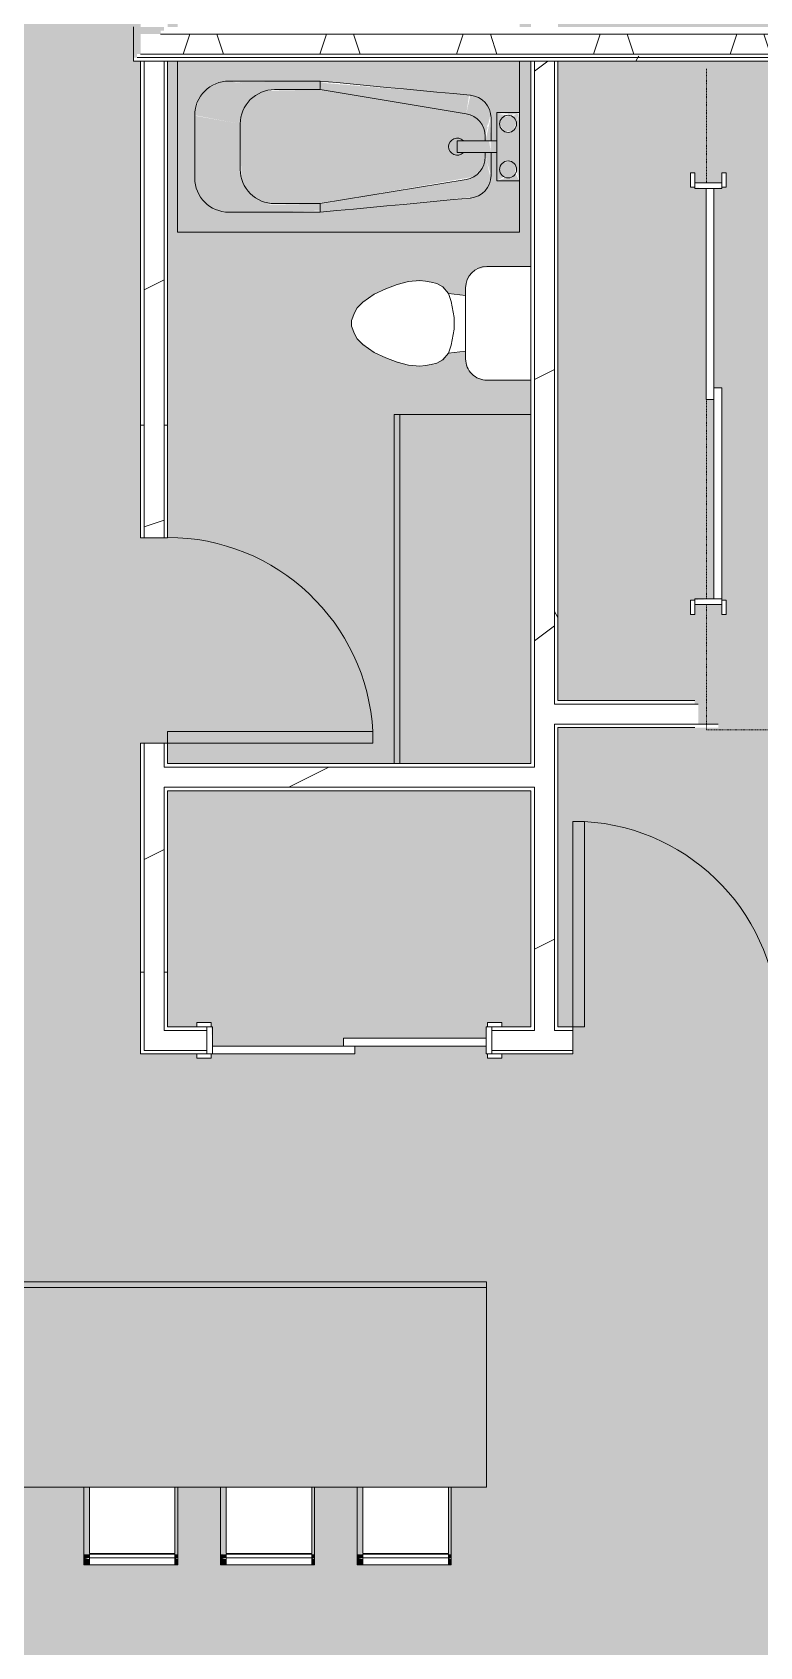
# Model space of a CAD drawing. Header units: inches. Extents: x -9418 to 110693, y 8585 to 209374.
# Drawn here: x -2370.1 to -2242.4, y 11401.8 to 11685.1 of the extents above; entities that cross this region are included whole.
import ezdxf

# ---------------------------------------------------------------- set-up
doc = ezdxf.new("R2010")
doc.units = ezdxf.units.IN
doc.header["$MEASUREMENT"] = 0
doc.linetypes.add('Dash 1_16_', pattern=[0.125, 0.0625, -0.0625])
for name, color, linetype, lineweight in [('0-1', 7, 'Continuous', 5), ('0-3', 7, 'Continuous', 9), ('A-AREA-PATT-2', 254, 'Continuous', 9), ('A-DOOR-1', 7, 'Continuous', 9), ('A-DOOR-FRAM-1', 7, 'Continuous', 9), ('A-WALL', 113, 'Continuous', 9), ('A-WALL-2', 10, 'Continuous', 15), ('A-WALL-3', 7, 'Continuous', 9), ('A-WALL-PATT-1', 7, 'Continuous', 9), ('A-WALL-PATT-2', 8, 'Continuous', 9), ('A-WALL-PATT-3', 111, 'Continuous', 9), ('I-FURN-1', 7, 'Continuous', 9), ('I-FURN-2', 9, 'Continuous', 9), ('I-FURN-HDLN-1', 253, 'Dash 1_16_', 9), ('I-WALL-1', 2, 'Continuous', 15), ('P-SANR-FIXT-1', 7, 'Continuous', 9), ('P-SANR-FIXT-2', 8, 'Continuous', 9), ('Q-CASE-1', 9, 'Continuous', 9), ('Q-CASE-2', 10, 'Continuous', 15), ('Q-CASE-3', 7, 'Continuous', 9)]:
    doc.layers.add(name, color=color, linetype=linetype, lineweight=lineweight)
pattern_1 = [(0, (0, 0), (192, 48), [7.92, -136.08, 7.92, -136.08, -768]), (0, (0, 0), (192, 48), [-288, 7.92, -280.08, 7.92, -136.08, -336]), (0, (0, 0), (192, 48), [-720, 7.92, -88.08, 7.92, -232.08]), (120, (72, 24), (-137.56922, 142.27688), [7.92, -136.08, 7.92, -136.08, -768]), (120, (72, 24), (-137.56922, 142.27688), [-288, 7.92, -280.08, 7.92, -136.08, -336]), (120, (72, 24), (-137.56922, 142.27688), [-720, 7.92, -88.08, 7.92, -232.08]), (240, (96, 120), (-54.43078, -190.27688), [7.92, -136.08, 7.92, -136.08, -768]), (240, (96, 120), (-54.43078, -190.27688), [-288, 7.92, -280.08, 7.92, -136.08, -336]), (240, (96, 120), (-54.43078, -190.27688), [-720, 7.92, -88.08, 7.92, -232.08])]
pattern_2 = [(216.87, (39.984, 99.96), (299.879643, 199.920536), [49.98, -449.82]), (206.565, (99.96, 69.97), (-99.95948, -99.9602), [111.759, -111.759]), (198.435, (99.96, 19.992), (-199.92005, -99.96009), [63.22, -252.881])]

# ---------------------------------------------------------------- blocks, each defined once
blk = doc.blocks.new('Bed-Standard - King 78_ x 80_-V113-SITE PLAN - TOPO WITH IMAGERY')
at = {"layer": 'I-FURN-1'}
for p, q in [((49.69, 38.2), (-28.31, 38.2)), ((-28.31, 38.2), (-28.31, -41.8)), ((49.69, -41.8), (49.69, 38.2)), ((-25.31, 36.2), (-25.31, 24.2)), ((-25.31, 36.2), (46.69, 36.2)), ((46.69, 36.2), (46.69, 24.2)), ((49.69, 24.2), (-28.31, 17.63)), ((-25.31, 24.2), (46.69, 24.2)), ((-28.31, -41.8), (49.69, -41.8))]:
    blk.add_line(p, q, dxfattribs=at)
at = {"layer": 'I-FURN-HDLN-1'}
for p, q in [((-64.31, 38.2), (-64.31, 18.2)), ((73.69, -77.8), (73.69, 38.2)), ((-64.31, -19.8), (-64.31, -54.8)), ((-64.31, -55.8), (-64.31, -77.8)), ((-64.31, -77.8), (73.69, -77.8))]:
    blk.add_line(p, q, dxfattribs=at)
blk = doc.blocks.new('Single-Flush - 36_ x 84_-1372824-SITE PLAN - TOPO WITH IMAGERY')
at = {"layer": 'A-DOOR-1'}
for p, q in [((16, -2.38), (16, -38.39)), ((18, -2.38), (16, -2.38)), ((18, -2.38), (18, -38.39)), ((18, -38.39), (16, -38.39))]:
    blk.add_line(p, q, dxfattribs=at)
blk.add_arc((18, -2.38), 36.07, 180, 266.8211, dxfattribs=at)
blk = doc.blocks.new('OD_CW_Base Cabinet - OD_CW_Base Cabinet-1482683-SITE PLAN - TOPO WITH IMAGERY')
at = {"layer": 'Q-CASE-1'}
for points in [[(0.74, 11), (129.31, 11), (129.31, 12), (0.74, 12)], [(129.31, -24), (129.31, 11), (0.74, 11), (0.74, -24), (81.41, -24)]]:
    blk.add_hatch(color=256, dxfattribs=at).paths.add_polyline_path(points, flags=0)
at = {"layer": 'Q-CASE-2'}
for p, q in [((0.74, -24), (0.74, 12)), ((0.74, 12), (129.31, 12)), ((129.31, 12), (129.31, -24)), ((129.31, -24), (0.74, -24))]:
    blk.add_line(p, q, dxfattribs=at)
at = {"layer": 'Q-CASE-3'}
for p, q in [((0.74, 11), (0.74, 12)), ((0.74, 12), (129.31, 12)), ((129.31, 12), (129.31, 11)), ((129.31, 11), (0.74, 11)), ((0.74, -24), (0.74, 11)), ((0.74, 11), (129.31, 11)), ((129.31, 11), (129.31, -24)), ((129.31, -24), (0.74, -24))]:
    blk.add_line(p, q, dxfattribs=at)
blk = doc.blocks.new('Bar_Stool_6722_1_ - Bar_Stool_6722_1_-V115-SITE PLAN - TOPO WITH IMAGERY')
at = {"layer": 'I-FURN-2'}
for points in [[(1, 1.78), (1, 13.66), (0, 13.66), (0, 1.78)], [(16.5, 1.78), (16.5, 13.66), (16, 13.66), (16, 1.78)], [(0, 0.98), (1, 1.24), (1, 1.78), (0, 1.78), (0, 1.24)], [(0, 0), (1, 0.11), (1, 0.98), (0, 0.92), (0, 0.11)], [(16, 0.98), (16.5, 1.25), (16.5, 1.78), (16, 1.73), (16, 1.24)], [(16, 0), (16.5, 0.11), (16.5, 0.98), (16, 0.94), (16, 0.11)]]:
    blk.add_hatch(color=256, dxfattribs=at).paths.add_polyline_path(points, flags=0)
at = {"layer": 'I-FURN-1'}
for p, q in [((0, 1.78), (0, 13.66)), ((1, 2.03), (1, 13.66)), ((16, 13.66), (16, 2.03)), ((16.5, 13.66), (16.5, 1.78)), ((1, 1.78), (0, 1.78)), ((0, 1.78), (0, 0.98)), ((1, 0.98), (0, 0.98)), ((0, 0.98), (0, 0)), ((16, 2.03), (1, 2.03)), ((1, 1.24), (1, 1.91)), ((16, 1.91), (1, 1.91)), ((1, 0), (1, 1.24)), ((1, 1.24), (16, 1.24)), ((16, 1.91), (16, 1.24)), ((16.5, 1.78), (16, 1.78)), ((16, 1.24), (16, 0)), ((16.5, 0.98), (16, 0.98)), ((16.5, 0.98), (16.5, 1.78)), ((16.5, 0), (16.5, 0.98)), ((0, 0), (1, 0)), ((1, 0), (16, 0)), ((16, 0), (16.5, 0))]:
    blk.add_line(p, q, dxfattribs=at)
blk = doc.blocks.new('Bar_Stool_6722_1_ - Bar_Stool_6722_1_-V116-SITE PLAN - TOPO WITH IMAGERY')
at = {"layer": 'I-FURN-2'}
for points in [[(0, 1.78), (1, 2.03), (1, 13.66), (0, 13.66), (0, 3.17)], [(16, 1.78), (16.5, 1.78), (16.5, 13.66), (16, 13.66), (16, 1.91)], [(0, 0.98), (1, 1.24), (1, 1.78), (0, 1.78), (0, 1.24)], [(0, 0), (1, 0.11), (1, 0.98), (0, 0.92), (0, 0.11)], [(16, 0.98), (16.5, 1.25), (16.5, 1.78), (16, 1.73), (16, 1.24)], [(16.5, 0), (16.5, 0.98), (16, 0.94), (16, 0)]]:
    blk.add_hatch(color=256, dxfattribs=at).paths.add_polyline_path(points, flags=0)
at = {"layer": 'I-FURN-1'}
for p, q in [((0, 1.78), (0, 13.66)), ((1, 2.03), (1, 13.66)), ((16, 13.66), (16, 2.03)), ((16.5, 13.66), (16.5, 1.78)), ((1, 1.78), (0, 1.78)), ((0, 1.78), (0, 0.98)), ((1, 0.98), (0, 0.98)), ((0, 0.98), (0, 0)), ((16, 2.03), (1, 2.03)), ((1, 1.24), (1, 1.91)), ((16, 1.91), (1, 1.91)), ((1, 0), (1, 1.24)), ((1, 1.24), (16, 1.24)), ((16, 1.91), (16, 1.24)), ((16.5, 1.78), (16, 1.78)), ((16, 1.24), (16, 0)), ((16.5, 0.98), (16, 0.98)), ((16.5, 0.98), (16.5, 1.78)), ((16.5, 0), (16.5, 0.98)), ((0, 0), (1, 0)), ((1, 0), (16, 0)), ((16, 0), (16.5, 0))]:
    blk.add_line(p, q, dxfattribs=at)
blk = doc.blocks.new('FOLDING_SLIDING CLOSET - 72_ x 80_-1372885-SITE PLAN - TOPO WITH IMAGERY')
at = {"layer": 'A-DOOR-1'}
for p, q in [((-38.75, 3.25), (-36.25, 3.25)), ((-38.75, 2.5), (-38.75, 3.25)), ((-36.25, 3.25), (-36.25, 2.5)), ((36.25, 3.25), (38.75, 3.25)), ((36.25, 2.5), (36.25, 3.25)), ((38.75, 3.25), (38.75, 2.5)), ((-36.25, 2.5), (-38.75, 2.5)), ((-1, 0.5), (36, 0.5)), ((-1, -0.875), (-1, 0.5)), ((36, 0.5), (36, -0.875)), ((38.75, 2.5), (36.25, 2.5)), ((-38.75, -2.25), (-36.25, -2.25)), ((-38.75, -3), (-38.75, -2.25)), ((-36.25, -2.25), (-36.25, -3)), ((-36, -0.875), (1, -0.875)), ((-36, -2.25), (-36, -0.875)), ((1, -2.25), (-36, -2.25)), ((36, -0.875), (-1, -0.875)), ((1, -0.875), (1, -2.25)), ((36.25, -2.25), (38.75, -2.25)), ((36.25, -3), (36.25, -2.25)), ((38.75, -2.25), (38.75, -3)), ((-36.25, -3), (-38.75, -3)), ((38.75, -3), (36.25, -3))]:
    blk.add_line(p, q, dxfattribs=at)
at = {"layer": 'A-DOOR-FRAM-1'}
for p, q in [((-37, 2.5), (-36, 2.5)), ((-37, -2.25), (-37, 2.5)), ((-36, 2.5), (-36, -2.25)), ((36, 2.5), (37, 2.5)), ((36, -2.25), (36, 2.5)), ((37, 2.5), (37, -2.25)), ((-36, -2.25), (-37, -2.25)), ((37, -2.25), (36, -2.25))]:
    blk.add_line(p, q, dxfattribs=at)
blk = doc.blocks.new('Toilet-Domestic-3D - Toilet-Domestic-3D-1372870-SITE PLAN - TOPO WITH IMAGERY')
at = {"layer": 'P-SANR-FIXT-1'}
for p, q in [((-2.74, 11), (-1.87, 11.5)), ((-1.87, 11.5), (-0.5, 12)), ((-0.5, 12), (0.5, 12)), ((0.5, 12), (1.87, 11.5)), ((1.87, 11.5), (2.74, 11)), ((-5.13, 8), (-3.74, 10)), ((-3.74, 10), (-2.74, 11)), ((2.74, 11), (3.74, 10)), ((3.74, 10), (5.13, 8)), ((-6.79, 4), (-6.06, 6)), ((-6.06, 6), (-5.13, 8)), ((5.13, 8), (6.06, 6)), ((6.06, 6), (6.79, 4)), ((-7.33, 1.99), (-6.79, 4)), ((6.79, 4), (7.33, 1.99)), ((-7.5, 0), (-7.33, 1.99)), ((7.33, 1.99), (7.5, 0)), ((-7.41, -1), (-7.5, 0)), ((-7.24, -2), (-7.41, -1)), ((-6.97, -3), (-7.24, -2)), ((7.24, -2), (6.97, -3)), ((7.41, -1), (7.24, -2)), ((7.5, 0), (7.41, -1)), ((-6.4, -4), (-6.97, -3)), ((-5.21, -5), (-6.4, -4)), ((-3.84, -5.5), (-5.21, -5)), ((-4.86, -8.02), (-5.21, -5)), ((-1, -6), (-3.84, -5.5)), ((3.84, -5.5), (1, -6)), ((5.21, -5), (3.84, -5.5)), ((4.86, -8.02), (5.21, -5)), ((6.4, -4), (5.21, -5)), ((6.97, -3), (6.4, -4)), ((6.25, -8.02), (-6.25, -8.02)), ((1, -6), (-1, -6)), ((-9.98, -11.75), (-9.98, -19.48)), ((9.98, -19.48), (9.98, -11.75)), ((-9.98, -19.48), (9.98, -19.48))]:
    blk.add_line(p, q, dxfattribs=at)
for centre, start, end in [((-6.25, -11.75), 90, 180), ((6.25, -11.75), 0, 90)]:
    blk.add_arc(centre, 3.73, start, end, dxfattribs=at)
blk = doc.blocks.new('OD_CW_Base Cabinet - OD_CW_Base Cabinet-1372871-SITE PLAN - TOPO WITH IMAGERY')
at = {"layer": 'Q-CASE-1'}
for points in [[(0.74, 0), (0.74, -1), (61.99, -1), (61.99, 0), (12.01, 0)], [(0.74, -24), (61.99, -24), (61.99, -1), (0.74, -1), (0.74, -3.04)]]:
    blk.add_hatch(color=256, dxfattribs=at).paths.add_polyline_path(points, flags=0)
at = {"layer": 'Q-CASE-2'}
for p, q in [((0.74, -24), (0.74, 0)), ((0.74, 0), (61.99, 0)), ((61.99, 0), (61.99, -24)), ((61.99, -24), (0.74, -24))]:
    blk.add_line(p, q, dxfattribs=at)
at = {"layer": 'Q-CASE-3'}
for p, q in [((0.74, -1), (0.74, 0)), ((0.74, 0), (61.99, 0)), ((61.99, -1), (0.74, -1)), ((0.74, -24), (0.74, -1)), ((0.74, -1), (61.99, -1)), ((61.99, 0), (61.99, -1)), ((61.99, -1), (61.99, -24)), ((61.99, -24), (0.74, -24))]:
    blk.add_line(p, q, dxfattribs=at)
blk = doc.blocks.new('Bath Tub - Maestro - 60_x30_-V112-SITE PLAN - TOPO WITH IMAGERY')
at = {"layer": 'P-SANR-FIXT-2'}
h = blk.add_hatch(color=256, dxfattribs=at)
h.paths.add_polyline_path([(0.7, -11.75), (1.25, -12.3), (0.93, -11.93)], flags=0)
h.paths.add_polyline_path([(0, -9), (0.55, -10.88), (0.5, -10.46), (0.02, -9.05)], flags=0)
h.paths.add_polyline_path([(0, -9), (3.07, -10.25), (3.5, -11), (4, -9), (1.61, -9.4), (0.02, -9)], flags=0)
h.paths.add_polyline_path([(60, 0), (0, 0), (0.06, -9), (4, -9), (4, -14), (5, -14), (5.21, -8.67), (5.83, -7.51), (6.79, -6.62), (7.98, -6.09), (11.56, -5.7), (35, -3.5), (52.04, -3.59), (54, -4.3), (55.6, -5.64), (56.64, -7.45), (57, -9.5), (56.8, -22.05), (56.2, -23.5), (54.91, -25), (54, -25.7), (52.55, -26.3), (49, -26.5), (32.07, -26.23), (7.36, -23.69), (6.27, -22.97), (5.48, -21.94), (5.05, -20.7), (5, -17.5), (5, -16), (4, -16), (4, -21), (0, -21), (0.06, -30), (60, -30), (60, -0.93)], flags=0)
h.paths.add_polyline_path([(4, -9), (3.3, -10.25), (2.75, -9.7), (2.75, -9.43), (3.5, -9.17)], flags=0)
h.paths.add_polyline_path([(3.06, -20.06), (3.57, -19.75), (4, -21), (2.75, -20.3)], flags=0)
h.paths.add_polyline_path([(3.5, -19), (2.75, -20.14), (2, -20.5), (3.94, -20.74), (3.6, -19.39)], flags=0)
h.paths.add_polyline_path([(2, -17.5), (2.39, -17.7), (2.39, -17.55)], flags=0)
h.paths.add_polyline_path([(1.25, -17.7), (0.7, -18.25), (0.22, -20.06), (0.55, -19.39), (0.55, -18.91), (1.11, -17.94)], flags=0)
for points in [[(35, -5), (8.03, -9.72), (6.59, -11.22), (6.12, -12.51), (6.12, -14), (10.94, -14), (10.94, -16), (6, -16), (6.24, -18.17), (7.49, -19.83), (8.69, -20.51), (9.35, -20.74), (35, -25), (44.55, -24.8), (46, -24.2), (47.24, -23.24), (48.2, -22), (48.81, -20.43), (49, -19), (48.8, -9.45), (48.12, -7.9), (47.24, -6.76), (45.78, -5.71), (44.55, -5.2), (43, -5)], [(35, -3.5), (8.65, -6.09), (9.35, -9.26), (35, -4.91), (35, -3.77)], [(43.6, -3.5), (35, -3.77), (35, -5), (44.22, -4.77), (51, -3.5), (44.55, -3.5)], [(51, -3.5), (43, -5), (44.55, -5.2), (46.03, -5.83), (47.28, -6.81), (48.47, -8.66), (48.9, -10.25), (49, -11), (57, -9.5), (56.64, -7.45), (55.6, -5.64), (54, -4.3), (52.04, -3.59)], [(8.63, -5.97), (7.36, -6.31), (6.25, -7.06), (5.48, -8.06), (5.1, -9.61), (5.81, -12.58), (6, -13.2), (6.6, -11.22), (7.49, -10.17), (8.69, -9.49), (9.35, -9.26), (8.65, -6.09)], [(57, -9.5), (49, -11), (49, -19), (57, -20.43), (57, -10.25)], [(49, -19), (48.61, -21), (48.16, -22.05), (47.24, -23.24), (45.78, -24.29), (44.55, -24.8), (43, -25), (51, -26.5), (52.55, -26.3), (54.53, -25.29), (55.42, -24.51), (56.24, -23.4), (56.93, -21), (56.8, -20.46), (50.46, -19.27)], [(9.35, -20.74), (8.84, -24.05), (35, -26.23), (34.79, -24.97), (11.56, -21.11)], [(43, -25), (35, -25), (35, -26.5), (49.91, -26.3), (44.55, -25.29)]]:
    blk.add_hatch(color=256, dxfattribs=at).paths.add_polyline_path(points, flags=0)
h = blk.add_hatch(color=256, dxfattribs=at)
h.paths.add_polyline_path([(0, -9), (0.06, -21), (4, -20.74), (4, -9), (0.02, -9)], flags=0)
h.paths.add_polyline_path([(0, -9), (0.7, -10.25), (1.25, -9.7), (1.25, -9.43), (0.02, -9.01)], flags=0)
h.paths.add_polyline_path([(0, -9), (2, -9.5), (4, -9), (3.06, -12.06), (2.39, -12.45), (1.61, -12.45), (0.94, -12.06), (0.46, -11), (0.02, -9.07)], flags=0)
h.paths.add_polyline_path([(4, -9), (2.75, -9.7), (3.3, -10.25), (3.57, -10.25), (3.83, -9.5)], flags=0)
h.paths.add_polyline_path([(2, -17.5), (3.02, -17.91), (3.3, -18.25), (3.5, -19), (4, -21), (1.61, -20.6), (0.06, -20.74), (0.94, -17.94), (1.61, -17.55)], flags=0)
h.paths.add_polyline_path([(0.55, -19.39), (0.06, -20.98), (1.25, -20.3), (0.7, -19.75)], flags=0)
h.paths.add_polyline_path([(3.45, -19.39), (3.06, -20.06), (2.75, -20.57), (3.91, -20.74), (3.5, -19.54)], flags=0)
h = blk.add_hatch(color=256, dxfattribs=at)
h.paths.add_polyline_path([(1.61, -9.55), (0.94, -9.94), (0.6, -11.39), (0.94, -11.93), (1.61, -12.45), (3.06, -12.06), (3.5, -11), (2.75, -9.7), (2, -9.6)], flags=0)
h.paths.add_polyline_path([(2.75, -17.7), (1.25, -17.7), (0.55, -19.19), (0.7, -19.75), (1.61, -20.45), (3.06, -20.06), (3.5, -19), (2.97, -18.09)], flags=0)
h = blk.add_hatch(color=256, dxfattribs=at)
h.paths.add_polyline_path([(5, -9.96), (5.05, -14), (6, -14), (5.76, -12.43), (5.05, -10.13)], flags=0)
h.paths.add_polyline_path([(5.32, -16), (5, -16), (5.21, -19.35), (6, -16), (5.59, -16)], flags=0)
h = blk.add_hatch(color=256, dxfattribs=at)
h.paths.add_polyline_path([(5.05, -14), (4, -14), (4, -16), (5.05, -16)], flags=0)
h.paths.add_polyline_path([(9.35, -14), (5.05, -14), (5.32, -16), (10.94, -16), (10.94, -14)], flags=0)
h = blk.add_hatch(color=256, dxfattribs=at)
h.paths.add_polyline_path([(5.59, -18.12), (5.72, -18.67), (5.56, -19.08)], flags=0)
h.paths.add_polyline_path([(6, -16.8), (5.06, -20.74), (5.72, -22.32), (6.33, -23.02), (7.36, -23.69), (8.65, -23.91), (9.35, -20.74), (7.49, -19.83), (6.59, -18.77), (6.12, -17.49)], flags=0)
at = {"layer": 'P-SANR-FIXT-1'}
for p, q in [((60, 0), (0, 0)), ((0, 0), (0, -9)), ((60, -30), (60, 0)), ((35, -5), (9.35, -9.26)), ((35, -3.5), (51, -3.5)), ((35, -5), (35, -3.5)), ((43, -5), (35, -5)), ((4, -9), (0, -9)), ((0, -9), (0, -21)), ((4, -14), (4, -9)), ((5, -14), (5, -9.96)), ((49, -19), (49, -11)), ((57, -9.5), (57, -20.5)), ((4, -16), (4, -14)), ((4, -14), (10.94, -14)), ((6, -13.2), (6, -14)), ((10.94, -16), (10.94, -14)), ((4, -21), (4, -16)), ((10.94, -16), (4, -16)), ((5, -20.04), (5, -16)), ((6, -16), (6, -16.8)), ((0, -21), (0, -30)), ((0, -21), (4, -21)), ((9.35, -20.74), (35, -25)), ((35, -25), (35, -26.5)), ((35, -25), (43, -25)), ((51, -26.5), (35, -26.5)), ((0, -30), (60, -30))]:
    blk.add_line(p, q, dxfattribs=at)
at = {"layer": 'P-SANR-FIXT-1', "flags": 128}
for points in [[(8.63, -5.97), (11.56, -5.7), (14.49, -5.42), (17.42, -5.15), (20.35, -4.87), (23.28, -4.6), (26.21, -4.32), (29.14, -4.05), (32.07, -3.77), (35, -3.5)], [(35, -26.5), (32.07, -26.23), (29.14, -25.95), (26.21, -25.68), (23.28, -25.4), (20.35, -25.13), (17.42, -24.85), (14.49, -24.58), (11.56, -24.3), (8.63, -24.03)]]:
    blk.add_lwpolyline(points, dxfattribs=at)
at = {"layer": 'P-SANR-FIXT-1'}
for centre, radius, start, end in [((43, -11), 6, 360, 90), ((51, -9.5), 6, 0, 90), ((9, -9.96), 4, 95.3558, 180), ((2, -11), 1.5, 0, 180), ((2, -11), 1.5, 0, 180), ((2, -11), 1.5, 180, 360), ((2, -11), 1.5, 180, 360), ((10, -13.2), 4, 99.4223, 180), ((10.94, -15), 1.5, 0, 135), ((10, -16.8), 4, 180, 260.5777), ((10.94, -15), 1.5, 225, 360), ((2, -19), 1.5, 0, 180), ((2, -19), 1.5, 0, 180), ((2, -19), 1.5, 180, 360), ((2, -19), 1.5, 180, 360), ((43, -19), 6, 270, 0), ((9, -20.04), 4, 180, 264.6442), ((51, -20.5), 6, 270, 0)]:
    blk.add_arc(centre, radius, start, end, dxfattribs=at)
blk = doc.blocks.new('Single-Flush - 36_ x 84_-1372839-SITE PLAN - TOPO WITH IMAGERY')
at = {"layer": 'A-DOOR-1'}
for p, q in [((16, 2.37), (16, 38.39)), ((18, 38.39), (16, 38.39)), ((18, 2.37), (18, 38.39)), ((18, 2.37), (16, 2.37))]:
    blk.add_line(p, q, dxfattribs=at)
blk.add_arc((18, 2.37), 36.07, 93.1789, 180, dxfattribs=at)
blk = doc.blocks.new('FOLDING_SLIDING CLOSET - 48_ x 80_-1372841-SITE PLAN - TOPO WITH IMAGERY')
at = {"layer": 'A-DOOR-1'}
for p, q in [((-26.75, 3.25), (-24.25, 3.25)), ((-26.75, 2.5), (-26.75, 3.25)), ((-24.25, 3.25), (-24.25, 2.5)), ((24.25, 3.25), (26.75, 3.25)), ((24.25, 2.5), (24.25, 3.25)), ((26.75, 3.25), (26.75, 2.5)), ((-24.25, 2.5), (-26.75, 2.5)), ((-1, 0.5), (24, 0.5)), ((-1, -0.88), (-1, 0.5)), ((24, 0.5), (24, -0.88)), ((26.75, 2.5), (24.25, 2.5)), ((-26.75, -2.25), (-24.25, -2.25)), ((-26.75, -3), (-26.75, -2.25)), ((-24.25, -2.25), (-24.25, -3)), ((-24, -0.88), (1, -0.88)), ((-24, -2.25), (-24, -0.88)), ((1, -2.25), (-24, -2.25)), ((24, -0.88), (-1, -0.88)), ((1, -0.88), (1, -2.25)), ((24.25, -2.25), (26.75, -2.25)), ((24.25, -3), (24.25, -2.25)), ((26.75, -2.25), (26.75, -3)), ((-24.25, -3), (-26.75, -3)), ((26.75, -3), (24.25, -3))]:
    blk.add_line(p, q, dxfattribs=at)
at = {"layer": 'A-DOOR-FRAM-1'}
for p, q in [((-25, 2.5), (-24, 2.5)), ((-25, -2.25), (-25, 2.5)), ((-24, 2.5), (-24, -2.25)), ((24, 2.5), (25, 2.5)), ((24, -2.25), (24, 2.5)), ((25, 2.5), (25, -2.25)), ((-24, -2.25), (-25, -2.25)), ((25, -2.25), (24, -2.25))]:
    blk.add_line(p, q, dxfattribs=at)
blk = doc.blocks.new('1750 Ox - Unit Layouts_rvt-1-SITE PLAN - TOPO WITH IMAGERY')
at = {"layer": 'A-WALL-PATT-1'}
h = blk.add_hatch(dxfattribs=at)
h.set_pattern_fill('FP_1', color=256, style=0, pattern_type=2)
h.set_pattern_definition(pattern_1)
h.paths.add_polyline_path([(-2350.44, 11506.44), (-2350.44, 11560.36), (-2351.07, 11560.36), (-2351.07, 11506.44)], flags=0)
h.paths.add_polyline_path([(-2351.07, 11596.36), (-2350.44, 11596.36), (-2350.44, 11679.99), (-2351.07, 11679.99), (-2351.07, 11630.91)], flags=0)
h = blk.add_hatch(dxfattribs=at)
h.set_pattern_fill('FP_1', color=256, style=0, pattern_type=2)
h.set_pattern_definition(pattern_1)
h.paths.add_polyline_path([(-2346.32, 11510.56), (-2346.32, 11552.61), (-2346.94, 11552.61), (-2346.94, 11510.56)], flags=0)
h.paths.add_polyline_path([(-2346.32, 11556.11), (-2346.32, 11560.36), (-2346.94, 11560.36), (-2346.94, 11556.11)], flags=0)
h.paths.add_polyline_path([(-2346.32, 11596.36), (-2346.32, 11679.99), (-2346.94, 11679.99), (-2346.94, 11596.36)], flags=0)
h = blk.add_hatch(dxfattribs=at)
h.set_pattern_fill('FP_1', color=256, style=0, pattern_type=2)
h.set_pattern_definition(pattern_1)
h.paths.add_polyline_path([(-2277.82, 11510.56), (-2277.82, 11563.68), (-2278.44, 11563.59), (-2278.44, 11510.56)], flags=0)
h.paths.add_polyline_path([(-2277.82, 11567.18), (-2277.82, 11679.99), (-2278.44, 11679.99), (-2278.44, 11567.18)], flags=0)
h = blk.add_hatch(dxfattribs=at)
h.set_pattern_fill('FP_1', color=256, style=0, pattern_type=2)
h.set_pattern_definition(pattern_1)
h.paths.add_polyline_path([(-2341.19, 11509.94), (-2339.44, 11509.94), (-2339.44, 11510.56), (-2346.94, 11510.56), (-2346.94, 11509.94), (-2346.32, 11509.94)], flags=0)
h.paths.add_polyline_path([(-2277.82, 11509.94), (-2275.19, 11509.94), (-2275.19, 11510.56), (-2278.44, 11510.56), (-2278.44, 11509.94)], flags=0)
h.paths.add_polyline_path([(-2282.57, 11509.94), (-2281.94, 11509.94), (-2281.94, 11510.56), (-2289.44, 11510.56), (-2289.44, 11509.94), (-2284.61, 11509.94)], flags=0)
h.paths.add_polyline_path([(-2071.42, 11509.94), (-2071.42, 11510.56), (-2096.82, 11510.56), (-2096.82, 11509.94), (-2091.17, 11509.94)], flags=0)
h.paths.add_polyline_path([(-2137.73, 11509.94), (-2100.32, 11509.94), (-2100.32, 11510.56), (-2239.19, 11510.56), (-2239.19, 11509.94), (-2145.13, 11509.94)], flags=0)
h = blk.add_hatch(dxfattribs=at)
h.set_pattern_fill('FP_1', color=256, style=0, pattern_type=2)
h.set_pattern_definition(pattern_1)
h.paths.add_polyline_path([(-2231.46, 11505.81), (-2071.42, 11505.81), (-2071.42, 11506.44), (-2232.63, 11506.44), (-2232.63, 11505.81), (-2232.01, 11505.81)], flags=0)
h.paths.add_polyline_path([(-2346.94, 11505.81), (-2339.44, 11505.81), (-2339.44, 11506.44), (-2351.07, 11506.44), (-2351.07, 11505.81), (-2350.44, 11505.81)], flags=0)
h.paths.add_polyline_path([(-2289.44, 11505.81), (-2275.19, 11505.81), (-2275.19, 11506.44), (-2289.44, 11506.44)], flags=0)
h.paths.add_polyline_path([(-2239.19, 11505.81), (-2236.13, 11505.81), (-2236.13, 11506.44), (-2239.19, 11506.44)], flags=0)
at = {"layer": 'A-WALL-PATT-2'}
h = blk.add_hatch(dxfattribs=at)
h.set_pattern_fill('FP_2', color=256, style=0, pattern_type=2)
h.set_pattern_definition(pattern_2)
h.paths.add_polyline_path([(-2350.44, 11509.94), (-2346.94, 11509.94), (-2346.94, 11560.36), (-2350.44, 11560.36), (-2350.44, 11509.94)], flags=0)
h.paths.add_polyline_path([(-2346.94, 11596.36), (-2346.94, 11679.99), (-2350.44, 11679.99), (-2350.44, 11596.36)], flags=0)
h = blk.add_hatch(dxfattribs=at)
h.set_pattern_fill('FP_2', color=256, style=0, pattern_type=2)
h.set_pattern_definition(pattern_2)
h.paths.add_polyline_path([(-2278.45, 11509.94), (-2278.44, 11509.94), (-2278.44, 11679.99), (-2281.94, 11679.99), (-2281.93, 11509.94)], flags=0)
h = blk.add_hatch(dxfattribs=at)
h.set_pattern_fill('FP_2', color=256, style=0, pattern_type=2)
h.set_pattern_definition(pattern_2)
h.paths.add_polyline_path([(-2346.32, 11552.61), (-2281.94, 11552.61), (-2282.02, 11556.11), (-2346.94, 11556.11), (-2346.94, 11552.61)], flags=0)
h = blk.add_hatch(dxfattribs=at)
h.set_pattern_fill('FP_2', color=256, style=0, pattern_type=2)
h.set_pattern_definition(pattern_2)
h.paths.add_polyline_path([(-2339.44, 11506.44), (-2339.44, 11509.94), (-2350.44, 11509.94), (-2350.44, 11506.44), (-2346.32, 11506.44)], flags=0)
h.paths.add_polyline_path([(-2098.31, 11506.44), (-2071.42, 11506.44), (-2071.42, 11509.94), (-2239.19, 11509.94), (-2239.19, 11506.44), (-2109.67, 11506.44)], flags=0)
h.paths.add_polyline_path([(-2278.44, 11506.44), (-2275.19, 11506.44), (-2275.19, 11509.94), (-2289.44, 11509.94), (-2289.44, 11506.44), (-2281.94, 11506.44)], flags=0)
at = {"layer": 'A-WALL-2'}
for p, q in [((-2351.07, 11679.99), (-2351.07, 11596.36)), ((-2346.32, 11679.99), (-2351.07, 11679.99)), ((-2346.32, 11596.36), (-2346.32, 11679.99)), ((-2282.57, 11679.99), (-2282.57, 11643.97)), ((-2277.82, 11679.99), (-2282.57, 11679.99)), ((-2277.82, 11567.81), (-2277.82, 11679.99)), ((-2282.57, 11624.01), (-2282.57, 11617.99)), ((-2351.07, 11596.36), (-2346.32, 11596.36)), ((-2253.82, 11567.81), (-2277.82, 11567.81)), ((-2277.82, 11563.06), (-2253.82, 11563.06)), ((-2277.82, 11510.56), (-2277.82, 11563.06)), ((-2351.07, 11560.36), (-2351.07, 11510.56)), ((-2346.32, 11560.36), (-2351.07, 11560.36)), ((-2346.32, 11556.74), (-2346.32, 11560.36)), ((-2306.57, 11556.74), (-2346.32, 11556.74)), ((-2346.32, 11510.56), (-2346.32, 11551.99)), ((-2346.32, 11551.99), (-2282.57, 11551.99)), ((-2282.57, 11551.99), (-2282.57, 11510.56)), ((-2351.07, 11510.56), (-2351.07, 11506.44)), ((-2341.19, 11510.56), (-2346.32, 11510.56)), ((-2282.57, 11510.56), (-2287.69, 11510.56)), ((-2275.19, 11510.56), (-2277.82, 11510.56)), ((-2275.19, 11505.81), (-2275.19, 11510.56)), ((-2351.07, 11506.44), (-2351.07, 11505.81)), ((-2351.07, 11505.81), (-2341.19, 11505.81)), ((-2287.69, 11505.81), (-2275.19, 11505.81))]:
    blk.add_line(p, q, dxfattribs=at)
at = {"layer": 'A-WALL-3'}
for p, q in [((-2350.44, 11596.36), (-2350.44, 11679.99)), ((-2346.94, 11596.36), (-2346.94, 11679.99)), ((-2281.94, 11556.11), (-2281.94, 11679.99)), ((-2278.44, 11567.18), (-2278.44, 11679.99)), ((-2277.82, 11567.18), (-2278.44, 11567.18)), ((-2253.82, 11567.18), (-2277.82, 11567.18)), ((-2253.19, 11567.18), (-2253.82, 11567.18)), ((-2277.82, 11563.68), (-2278.44, 11563.68)), ((-2278.44, 11510.56), (-2278.44, 11563.68)), ((-2253.82, 11563.68), (-2277.82, 11563.68)), ((-2253.19, 11563.68), (-2253.82, 11563.68)), ((-2249.69, 11563.68), (-2253.19, 11563.68)), ((-2350.44, 11510.56), (-2350.44, 11560.36)), ((-2346.94, 11556.11), (-2346.94, 11560.36)), ((-2346.32, 11556.11), (-2346.94, 11556.11)), ((-2282.57, 11556.11), (-2346.32, 11556.11)), ((-2281.94, 11556.11), (-2282.57, 11556.11)), ((-2346.94, 11510.56), (-2346.94, 11552.61)), ((-2346.32, 11552.61), (-2346.94, 11552.61)), ((-2282.57, 11552.61), (-2346.32, 11552.61)), ((-2281.94, 11552.61), (-2282.57, 11552.61)), ((-2281.94, 11510.56), (-2281.94, 11552.61)), ((-2350.44, 11509.94), (-2350.44, 11510.56)), ((-2350.44, 11506.44), (-2350.44, 11509.94)), ((-2346.94, 11509.94), (-2346.94, 11510.56)), ((-2346.94, 11509.94), (-2339.44, 11509.94)), ((-2289.44, 11509.94), (-2281.94, 11509.94)), ((-2281.94, 11509.94), (-2281.94, 11510.56)), ((-2278.44, 11509.94), (-2278.44, 11510.56)), ((-2278.44, 11509.94), (-2275.19, 11509.94)), ((-2350.44, 11506.44), (-2339.44, 11506.44)), ((-2289.44, 11506.44), (-2275.19, 11506.44))]:
    blk.add_line(p, q, dxfattribs=at)
at = {"layer": '0-3'}
for name, p, rotation in [('Bath Tub - Maestro - 60_x30_-V112-SITE PLAN - TOPO WITH IMAGERY', (-2284.57, 11649.99), 180), ('FOLDING_SLIDING CLOSET - 72_ x 80_-1372885-SITE PLAN - TOPO WITH IMAGERY', (-2251.32, 11621.65), 90.0000000000029), ('Toilet-Domestic-3D - Toilet-Domestic-3D-1372870-SITE PLAN - TOPO WITH IMAGERY', (-2302.05, 11633.99), 90.00000000000192), ('OD_CW_Base Cabinet - OD_CW_Base Cabinet-1372871-SITE PLAN - TOPO WITH IMAGERY', (-2306.57, 11556), 90.00000000000362), ('Single-Flush - 36_ x 84_-1372839-SITE PLAN - TOPO WITH IMAGERY', (-2348.69, 11578.36), 269.9999999999992), ('Single-Flush - 36_ x 84_-1372824-SITE PLAN - TOPO WITH IMAGERY', (-2257.19, 11508.19), 180)]:
    blk.add_blockref(name, p, dxfattribs=dict(at, rotation=rotation))
for name, p in [('Bed-Standard - King 78_ x 80_-V113-SITE PLAN - TOPO WITH IMAGERY', (-2187.42, 11640.45)), ('FOLDING_SLIDING CLOSET - 48_ x 80_-1372841-SITE PLAN - TOPO WITH IMAGERY', (-2314.44, 11508.06)), ('OD_CW_Base Cabinet - OD_CW_Base Cabinet-1482683-SITE PLAN - TOPO WITH IMAGERY', (-2419.66, 11453.81)), ('Bar_Stool_6722_1_ - Bar_Stool_6722_1_-V115-SITE PLAN - TOPO WITH IMAGERY', (-2361.04, 11416.16)), ('Bar_Stool_6722_1_ - Bar_Stool_6722_1_-V116-SITE PLAN - TOPO WITH IMAGERY', (-2337.04, 11416.16)), ('Bar_Stool_6722_1_ - Bar_Stool_6722_1_-V116-SITE PLAN - TOPO WITH IMAGERY', (-2313.04, 11416.16))]:
    blk.add_blockref(name, p, dxfattribs=at)

msp = doc.modelspace()

# ---------------------------------------------------------------- hatches: boundary and pattern name
at = {"layer": 'A-AREA-PATT-2'}
h = msp.add_hatch(color=256, dxfattribs=at)
h.paths.add_polyline_path([(-2349.32, 11684.74), (-2347.57, 11684.74), (-2347.57, 11685.36), (-2346.94, 11685.36), (-2346.94, 11685.99), (-2349.32, 11685.99), (-2349.32, 11685.36)], flags=0)
h.paths.add_polyline_path([(-2346.32, 11685.99), (-2344.57, 11685.99), (-2344.57, 11715.99), (-2284.57, 11715.99), (-2284.57, 11685.99), (-2282.57, 11685.99), (-2282.57, 11722.01), (-2290.3, 11722.01), (-2292.16, 11722.51), (-2293.52, 11723.88), (-2294.02, 11725.74), (-2294.02, 11727.13), (-2297.05, 11726.78), (-2298.05, 11725.59), (-2300.05, 11724.75), (-2302.05, 11724.49), (-2304.92, 11724.9), (-2308.05, 11725.93), (-2310.43, 11727.13), (-2313.05, 11729.25), (-2314.05, 11731.49), (-2314.05, 11732.49), (-2313.05, 11734.73), (-2311.43, 11736.15), (-2309.87, 11737.2), (-2306.05, 11738.78), (-2304.04, 11739.32), (-2301.05, 11739.4), (-2298.73, 11738.78), (-2298.05, 11738.39), (-2297.05, 11737.2), (-2294.02, 11736.85), (-2293.89, 11739.2), (-2292.93, 11740.87), (-2292.16, 11741.47), (-2290.3, 11741.97), (-2282.57, 11741.97), (-2282.57, 11747.99), (-2306.57, 11747.99), (-2306.57, 11809.24), (-2346.32, 11809.24), (-2346.32, 11805.61), (-2351.07, 11805.61), (-2351.07, 11860.16), (-2341.19, 11860.16), (-2341.19, 11860.91), (-2338.69, 11860.91), (-2338.44, 11860.16), (-2313.44, 11860.16), (-2313.44, 11858.79), (-2290.44, 11858.79), (-2290.19, 11860.91), (-2287.69, 11860.91), (-2287.69, 11860.16), (-2275.19, 11860.16), (-2275.19, 11855.41), (-2277.82, 11855.41), (-2277.82, 11802.92), (-2249.69, 11802.92), (-2249.69, 11802.3), (-2253.19, 11802.28), (-2253.19, 11798.8), (-2253.82, 11798.8), (-2253.82, 11798.17), (-2277.82, 11798.17), (-2277.82, 11685.99), (-2070.8, 11685.99), (-2070.8, 11817.39), (-2100.95, 11817.39), (-2100.95, 11818.01), (-2100.32, 11818.01), (-2100.32, 11821.51), (-2096.82, 11821.51), (-2096.82, 11822.14), (-2070.8, 11822.14), (-2070.8, 11824.65), (-2091.17, 11824.65), (-2091.17, 11852.65), (-2070.8, 11852.65), (-2070.8, 11862.16), (-2100.8, 11862.16), (-2100.8, 11922.16), (-2193, 11922.16), (-2193, 11926.91), (-2191.37, 11926.91), (-2191.37, 11961.66), (-2184.12, 11961.66), (-2184.12, 11962.41), (-2181.62, 11962.41), (-2181.37, 11961.66), (-2144.37, 11961.66), (-2144.37, 11960.29), (-2109.37, 11960.29), (-2109.12, 11962.41), (-2106.62, 11962.41), (-2106.62, 11961.66), (-2071.42, 11961.66), (-2071.42, 11956.91), (-2106.62, 11956.91), (-2106.62, 11956.16), (-2109.12, 11956.16), (-2109.37, 11958.91), (-2146.37, 11958.91), (-2146.37, 11960.29), (-2181.37, 11960.29), (-2181.62, 11956.16), (-2184.12, 11956.16), (-2184.12, 11956.91), (-2186.62, 11956.91), (-2186.62, 11926.91), (-2071.42, 11926.91), (-2071.42, 11922.16), (-2070.8, 11922.16), (-2070.8, 12009.58), (-2067.42, 12009.58), (-2067.42, 12115.96), (-2105.35, 12115.96), (-2105.35, 12118.71), (-2177.12, 12118.71), (-2177.34, 12119.28), (-2215.34, 12119.12), (-2215.34, 12115.9), (-2292.51, 12115.9), (-2292.51, 12119.28), (-2330.54, 12119.28), (-2330.54, 12115.9), (-2369.31, 12115.9), (-2369.31, 12119.28), (-2407.34, 12119.28), (-2407.34, 12115.9), (-2437.3, 12115.9), (-2437.3, 12082.53), (-2442.92, 12082.53), (-2442.92, 11936.16), (-2361.04, 11936.16), (-2361.04, 11949.82), (-2344.54, 11949.71), (-2344.54, 11936.16), (-2337.04, 11936.16), (-2337.04, 11949.82), (-2320.54, 11949.71), (-2320.54, 11936.16), (-2313.04, 11936.16), (-2313.04, 11949.82), (-2296.54, 11949.71), (-2296.54, 11936.16), (-2290.35, 11936.16), (-2290.35, 11900.16), (-2347.44, 11900.16), (-2347.64, 11898.54), (-2371.27, 11898.74), (-2371.44, 11900.16), (-2418.92, 11900.16), (-2418.92, 11870.16), (-2418.55, 11870.16), (-2418.55, 11846.16), (-2418.92, 11846.16), (-2418.92, 11842.91), (-2410.92, 11842.91), (-2410.92, 11807.16), (-2413.66, 11807.16), (-2413.66, 11801.78), (-2418.41, 11801.78), (-2418.41, 11802.41), (-2442.92, 11802.41), (-2442.92, 11771.14), (-2418.41, 11771.14), (-2418.41, 11771.78), (-2413.66, 11771.78), (-2413.66, 11766.39), (-2442.92, 11766.39), (-2442.92, 11748.39), (-2443.92, 11748.39), (-2444.17, 11746.39), (-2445.86, 11746.39), (-2445.86, 11710.39), (-2443.92, 11710.39), (-2443.92, 11708.39), (-2351.07, 11708.19), (-2351.07, 11769.61), (-2346.32, 11769.61), (-2346.32, 11689.49)], flags=0)
h.paths.add_polyline_path([(-2215.73, 11687.33), (-2215.73, 11767.33), (-2137.73, 11767.33), (-2137.73, 11687.33), (-2198.86, 11687.33)], flags=0)
h.paths.add_polyline_path([(-2121.59, 11687.83), (-2134.73, 11687.83), (-2134.73, 11705.83), (-2116.73, 11705.83), (-2116.73, 11687.83), (-2121.49, 11687.83)], flags=0)
h.paths.add_polyline_path([(-2230.98, 11687.83), (-2236.66, 11687.83), (-2236.66, 11705.83), (-2218.66, 11705.83), (-2218.66, 11687.83)], flags=0)
h.paths.add_polyline_path([(-2289.62, 11695.29), (-2289.78, 11696.64), (-2289.72, 11695.94)], flags=0)
h.paths.add_polyline_path([(-2253.82, 11705.58), (-2254.57, 11705.58), (-2254.57, 11708.08), (-2251.82, 11708.33), (-2251.82, 11745.33), (-2250.44, 11745.33), (-2250.71, 11780.33), (-2254.57, 11780.58), (-2254.57, 11783.08), (-2253.82, 11783.08), (-2253.82, 11781.33), (-2249.07, 11781.33), (-2249.07, 11783.08), (-2248.32, 11783.08), (-2248.32, 11780.58), (-2249.07, 11780.33), (-2249.07, 11743.33), (-2250.44, 11743.26), (-2250.44, 11708.33), (-2248.32, 11708.08), (-2248.32, 11705.58), (-2249.07, 11705.58), (-2249.07, 11707.33), (-2253.82, 11707.33)], flags=0)
h.paths.add_polyline_path([(-2443.92, 11710.39), (-2443.92, 11712.14), (-2407.92, 11712.14), (-2407.92, 11710.39), (-2443.55, 11710.39)], flags=0)
h.paths.add_polyline_path([(-2440.92, 11807.16), (-2441.02, 11842.91), (-2442.92, 11842.91), (-2442.92, 11807.16)], flags=0)
h.paths.add_polyline_path([(-2282.57, 11813.99), (-2282.57, 11855.41), (-2287.69, 11855.41), (-2287.69, 11854.66), (-2290.19, 11854.66), (-2290.44, 11857.41), (-2315.44, 11857.41), (-2315.44, 11858.79), (-2338.44, 11858.79), (-2338.69, 11854.66), (-2341.19, 11854.66), (-2341.19, 11855.41), (-2346.32, 11855.41), (-2346.32, 11813.99), (-2284.61, 11813.99)], flags=0)
h.paths.add_polyline_path([(-2210.11, 11855.41), (-2239.19, 11855.41), (-2239.19, 11860.16), (-2236.76, 11860.16), (-2236.76, 11929.91), (-2232.01, 11929.91), (-2232.01, 11926.91), (-2229, 11926.91), (-2229, 11922.16), (-2232.01, 11922.16), (-2232.01, 11884.16), (-2132.8, 11884.16), (-2132.7, 11860.16), (-2126.77, 11860.16), (-2126.77, 11867.89), (-2126.28, 11869.75), (-2124.91, 11871.12), (-2123.05, 11871.62), (-2121.66, 11871.62), (-2122.01, 11874.64), (-2123.2, 11875.64), (-2124.03, 11877.64), (-2124.3, 11879.64), (-2124.12, 11881.63), (-2122.86, 11885.64), (-2121.93, 11887.64), (-2119.54, 11890.64), (-2117.3, 11891.64), (-2116.3, 11891.64), (-2114.06, 11890.64), (-2113.06, 11889.64), (-2111.67, 11887.64), (-2110.01, 11883.64), (-2109.47, 11881.63), (-2109.39, 11878.64), (-2109.83, 11876.64), (-2110.4, 11875.64), (-2111.59, 11874.64), (-2111.94, 11871.62), (-2109.58, 11871.49), (-2107.91, 11870.53), (-2107.32, 11869.75), (-2106.82, 11867.89), (-2106.82, 11860.16), (-2071.42, 11860.16), (-2071.42, 11855.41), (-2096.82, 11855.41), (-2096.82, 11856.04), (-2100.32, 11856.04), (-2100.32, 11855.41), (-2169.57, 11855.41)], flags=0)
h.paths.add_polyline_path([(-2080.75, 11867.16), (-2081.19, 11867.38), (-2080.93, 11867.22)], flags=0)
h.paths.add_polyline_path([(-2232.63, 11965.91), (-2236.76, 11965.91), (-2236.76, 12115.71), (-2232.01, 12115.71), (-2232.01, 11965.91)], flags=0)
h.paths.add_polyline_path([(-2210.82, 11992.78), (-2228.82, 11992.78), (-2228.82, 12010.78), (-2210.82, 12010.78), (-2210.82, 12009.39)], flags=0)
h.paths.add_polyline_path([(-2332.37, 12006.69), (-2363.37, 12006.69), (-2363.37, 12012.69), (-2364.37, 12012.69), (-2364.37, 12084.69), (-2363.37, 12084.69), (-2363.37, 12090.69), (-2328.37, 12090.69), (-2328.37, 12006.69), (-2329.28, 12006.69)], flags=0)
h.paths.add_polyline_path([(-2441.37, 12009.18), (-2441.49, 12009.18), (-2441.37, 12081.18), (-2425.37, 12081.18), (-2425.37, 12063.18), (-2429.37, 12063.18), (-2429.37, 12027.18), (-2425.37, 12027.18), (-2425.37, 12009.18), (-2429.37, 12009.18)], flags=0)
h.paths.add_polyline_path([(-2229.32, 12013.71), (-2229.32, 12091.71), (-2149.32, 12091.71), (-2149.32, 12013.71), (-2228.82, 12013.71)], flags=0)
h.paths.add_polyline_path([(-2379.37, 12015.69), (-2409.37, 12015.69), (-2409.37, 12075.69), (-2379.37, 12075.69), (-2379.37, 12020.26)], flags=0)
h.paths.add_polyline_path([(-2228.82, 12094.71), (-2228.82, 12112.71), (-2210.82, 12112.71), (-2210.82, 12094.71)], flags=0)
h = msp.add_hatch(color=256, dxfattribs=at)
h.paths.add_polyline_path([(-2443.92, 11699.99), (-2407.92, 11699.99), (-2407.92, 11698.24), (-2443.92, 11698.24)], flags=0)
h.paths.add_polyline_path([(-2442.92, 11250.45), (-2236.76, 11250.45), (-2236.76, 11400.06), (-2232.01, 11400.06), (-2232.01, 11250.45), (-2070.8, 11250.45), (-2070.8, 11443.81), (-2071.42, 11443.81), (-2071.42, 11439.06), (-2186.62, 11439.06), (-2186.62, 11409.06), (-2184.12, 11409.06), (-2184.12, 11409.81), (-2181.62, 11409.81), (-2181.37, 11405.69), (-2146.37, 11405.69), (-2146.37, 11407.06), (-2109.37, 11407.06), (-2109.12, 11409.81), (-2106.62, 11409.81), (-2106.62, 11409.06), (-2071.42, 11409.06), (-2071.42, 11404.31), (-2106.62, 11404.31), (-2106.62, 11403.56), (-2109.12, 11403.56), (-2109.37, 11405.69), (-2144.37, 11405.69), (-2144.37, 11404.31), (-2181.62, 11404.26), (-2181.62, 11403.56), (-2184.12, 11403.56), (-2184.12, 11404.31), (-2191.37, 11404.31), (-2191.37, 11439.06), (-2193, 11439.06), (-2193, 11443.81), (-2100.8, 11443.81), (-2100.8, 11503.81), (-2070.8, 11503.81), (-2070.8, 11513.33), (-2091.17, 11513.33), (-2091.17, 11541.33), (-2070.8, 11541.33), (-2070.8, 11543.84), (-2096.2, 11543.84), (-2096.2, 11542.2), (-2100.95, 11542.2), (-2100.95, 11548.59), (-2070.8, 11548.59), (-2070.8, 11679.99), (-2277.82, 11679.99), (-2277.82, 11567.81), (-2253.82, 11567.81), (-2253.82, 11567.18), (-2253.19, 11567.18), (-2253.19, 11563.68), (-2249.69, 11563.68), (-2249.69, 11563.06), (-2277.82, 11563.06), (-2277.82, 11510.56), (-2275.19, 11510.56), (-2275.19, 11505.81), (-2287.69, 11505.81), (-2287.69, 11505.06), (-2290.19, 11505.06), (-2290.44, 11507.19), (-2313.44, 11507.19), (-2313.44, 11505.81), (-2338.69, 11505.77), (-2338.69, 11505.06), (-2341.19, 11505.06), (-2341.19, 11505.81), (-2351.07, 11505.81), (-2351.07, 11560.36), (-2346.32, 11560.36), (-2346.32, 11556.74), (-2306.57, 11556.74), (-2306.57, 11617.99), (-2282.57, 11617.99), (-2282.57, 11624.01), (-2290.3, 11624.01), (-2292.16, 11624.51), (-2293.52, 11625.88), (-2294.02, 11627.74), (-2294.02, 11629.13), (-2297.05, 11628.78), (-2298.73, 11627.2), (-2300.05, 11626.75), (-2302.05, 11626.49), (-2304.04, 11626.66), (-2308.05, 11627.93), (-2310.05, 11628.86), (-2313.05, 11631.25), (-2314.05, 11633.49), (-2314.05, 11634.49), (-2313.05, 11636.73), (-2311.43, 11638.15), (-2310.05, 11639.12), (-2306.05, 11640.78), (-2304.04, 11641.32), (-2301.05, 11641.4), (-2299.05, 11640.96), (-2298.05, 11640.39), (-2297.05, 11639.2), (-2294.02, 11638.85), (-2293.89, 11641.2), (-2292.93, 11642.87), (-2292.16, 11643.47), (-2289.57, 11643.97), (-2282.57, 11643.97), (-2282.57, 11679.99), (-2284.57, 11679.99), (-2284.61, 11649.99), (-2344.57, 11649.99), (-2344.57, 11679.99), (-2346.32, 11679.99), (-2346.32, 11596.36), (-2351.07, 11596.36), (-2351.07, 11679.99), (-2352.32, 11679.99), (-2352.32, 11680.61), (-2351.69, 11680.61), (-2351.69, 11681.24), (-2351.07, 11681.24), (-2351.07, 11684.74), (-2349.32, 11684.74), (-2349.32, 11685.99), (-2351.07, 11685.99), (-2351.07, 11702.81), (-2351.69, 11702.77), (-2351.69, 11702.19), (-2443.92, 11701.99), (-2443.92, 11699.99), (-2445.86, 11699.99), (-2445.86, 11663.99), (-2443.92, 11663.99), (-2443.92, 11661.99), (-2442.92, 11661.99), (-2442.92, 11599.59), (-2413.66, 11599.59), (-2413.66, 11594.2), (-2418.41, 11594.2), (-2418.41, 11594.84), (-2442.92, 11594.84), (-2442.92, 11563.56), (-2418.41, 11563.56), (-2418.41, 11564.2), (-2413.66, 11564.2), (-2413.66, 11558.81), (-2410.92, 11558.81), (-2410.92, 11523.06), (-2418.92, 11523.06), (-2418.92, 11519.81), (-2418.55, 11519.81), (-2418.55, 11495.81), (-2418.92, 11495.81), (-2418.92, 11465.81), (-2290.35, 11465.81), (-2290.35, 11429.81), (-2296.54, 11429.81), (-2296.54, 11416.16), (-2313.04, 11416.27), (-2313.04, 11429.81), (-2320.54, 11429.81), (-2320.54, 11416.16), (-2337.04, 11416.27), (-2337.04, 11429.81), (-2344.54, 11429.81), (-2344.54, 11416.16), (-2361.04, 11416.27), (-2361.04, 11429.81), (-2442.92, 11429.81), (-2442.92, 11257.36)], flags=0)
h.paths.add_polyline_path([(-2228.82, 11253.26), (-2228.82, 11271.26), (-2210.82, 11271.26), (-2210.82, 11253.26)], flags=0)
h.paths.add_polyline_path([(-2228.82, 11274.26), (-2229.32, 11274.26), (-2229.32, 11352.26), (-2149.32, 11352.26), (-2149.32, 11274.26), (-2210.82, 11274.26)], flags=0)
h.paths.add_polyline_path([(-2338.25, 11275.29), (-2363.37, 11275.29), (-2363.37, 11281.29), (-2364.37, 11281.29), (-2364.37, 11353.29), (-2363.37, 11353.29), (-2363.37, 11359.29), (-2328.37, 11359.29), (-2328.37, 11275.29), (-2335.87, 11275.29)], flags=0)
h.paths.add_polyline_path([(-2425.37, 11284.8), (-2441.49, 11284.8), (-2441.37, 11356.8), (-2425.37, 11356.8), (-2425.41, 11338.8), (-2429.37, 11338.8), (-2429.37, 11302.8), (-2425.37, 11302.8), (-2425.37, 11285.24)], flags=0)
h.paths.add_polyline_path([(-2409.37, 11290.29), (-2409.37, 11350.29), (-2379.37, 11350.29), (-2379.37, 11290.29), (-2391.89, 11290.29)], flags=0)
h.paths.add_polyline_path([(-2210.82, 11355.2), (-2228.82, 11355.2), (-2228.82, 11373.2), (-2210.82, 11373.2)], flags=0)
h.paths.add_polyline_path([(-2236.13, 11436.06), (-2236.76, 11436.06), (-2236.76, 11505.81), (-2239.19, 11505.81), (-2239.19, 11510.56), (-2100.95, 11510.56), (-2100.95, 11512.2), (-2096.2, 11512.2), (-2096.2, 11510.56), (-2071.42, 11510.56), (-2071.42, 11505.81), (-2106.82, 11505.81), (-2106.82, 11498.09), (-2107.32, 11496.23), (-2108.69, 11494.86), (-2110.55, 11494.36), (-2111.94, 11494.36), (-2111.59, 11491.34), (-2110.4, 11490.34), (-2109.56, 11488.34), (-2109.3, 11486.34), (-2109.47, 11484.35), (-2110.74, 11480.34), (-2111.94, 11477.96), (-2114.06, 11475.34), (-2116.3, 11474.34), (-2117.3, 11474.34), (-2119.54, 11475.34), (-2120.54, 11476.34), (-2122.01, 11478.51), (-2123.7, 11482.76), (-2124.12, 11484.35), (-2124.21, 11487.33), (-2123.7, 11489.46), (-2123.2, 11490.34), (-2122.01, 11491.34), (-2121.66, 11494.36), (-2124.01, 11494.49), (-2125.68, 11495.45), (-2126.28, 11496.23), (-2126.77, 11498.09), (-2126.77, 11505.81), (-2132.8, 11505.81), (-2132.8, 11481.81), (-2232.01, 11481.81), (-2232.01, 11443.81), (-2229, 11443.81), (-2229, 11439.06), (-2232.01, 11439.06), (-2232.01, 11436.06), (-2232.63, 11436.06)], flags=0)
h.paths.add_polyline_path([(-2089.25, 11498.05), (-2089.25, 11498.23), (-2089.58, 11498.11)], flags=0)
h.paths.add_polyline_path([(-2338.25, 11507.19), (-2315.44, 11507.19), (-2315.44, 11508.56), (-2290.44, 11508.56), (-2290.19, 11511.31), (-2287.69, 11511.31), (-2287.69, 11510.56), (-2282.57, 11510.56), (-2282.57, 11551.99), (-2346.32, 11551.99), (-2346.32, 11510.56), (-2341.19, 11510.56), (-2341.19, 11511.31), (-2338.69, 11511.31), (-2338.44, 11507.19)], flags=0)
h.paths.add_polyline_path([(-2442.92, 11523.06), (-2440.92, 11523.06), (-2440.92, 11558.81), (-2442.92, 11558.81)], flags=0)
h.paths.add_polyline_path([(-2253.82, 11582.9), (-2254.57, 11582.9), (-2254.57, 11585.4), (-2250.44, 11585.65), (-2250.44, 11620.65), (-2251.82, 11620.65), (-2251.82, 11657.65), (-2254.57, 11657.9), (-2254.57, 11660.4), (-2253.82, 11660.4), (-2253.82, 11658.65), (-2249.07, 11658.65), (-2249.07, 11660.4), (-2248.32, 11660.4), (-2248.32, 11657.9), (-2250.44, 11657.65), (-2250.44, 11622.65), (-2249.07, 11622.65), (-2249.07, 11585.4), (-2248.32, 11585.4), (-2248.32, 11582.9), (-2249.07, 11582.9), (-2249.07, 11584.65), (-2253.82, 11584.65)], flags=0)
h.paths.add_polyline_path([(-2172, 11598.65), (-2215.73, 11598.65), (-2215.73, 11678.65), (-2137.73, 11678.65), (-2137.73, 11598.65), (-2156.65, 11598.65)], flags=0)
h.paths.add_polyline_path([(-2289.62, 11659.29), (-2289.77, 11660.61), (-2289.72, 11659.94)], flags=0)
h.paths.add_polyline_path([(-2227.02, 11660.15), (-2236.66, 11660.4), (-2236.66, 11678.15), (-2218.66, 11678.15), (-2218.66, 11660.15)], flags=0)
h.paths.add_polyline_path([(-2117.95, 11660.15), (-2134.73, 11660.15), (-2134.73, 11678.15), (-2116.73, 11678.15), (-2116.73, 11660.15)], flags=0)
at = {"layer": 'A-WALL-PATT-3'}
h = msp.add_hatch(dxfattribs=at)
h.set_pattern_fill('FP_5', color=256, style=0, pattern_type=2)
h.set_pattern_definition([(161.57, (3, 3), (-24.0016874, -0.002073), [0, -170.76, 18.96, 0]), (18.43, (-3, 3), (-24.0016874, 0.002073), [0, -170.76, 18.96, 0]), (108.43, (3, 3), (11.995661, -60.005255), [56.91, -132.81]), (71.57, (-3, 3), (11.995661, 60.005255), [56.91, -132.81])])
h.paths.add_polyline_path([(-2120.74, 11681.24), (-2070.17, 11681.24), (-2070.17, 11684.74), (-2351.07, 11684.74), (-2351.07, 11681.24), (-2123.7, 11681.24)], flags=0)
h = msp.add_hatch(dxfattribs=at)
h.set_pattern_fill('FP_1', color=256, style=0, pattern_type=2)
h.set_pattern_definition(pattern_1)
h.paths.add_polyline_path([(-2123.7, 11680.61), (-2070.17, 11680.61), (-2070.17, 11681.24), (-2351.69, 11681.24), (-2351.69, 11680.61), (-2134.73, 11680.61)], flags=0)
h = msp.add_hatch(dxfattribs=at)
h.set_pattern_fill('FP_1', color=256, style=0, pattern_type=2)
h.set_pattern_definition(pattern_1)
h.paths.add_polyline_path([(-2351.07, 11679.99), (-2070.8, 11679.99), (-2070.8, 11680.61), (-2352.32, 11680.61), (-2352.32, 11679.99)], flags=0)

# ---------------------------------------------------------------- linework, layer by layer
at = {"layer": 'A-WALL'}
for p, q in [((-2070.17, 11684.74), (-2347.57, 11684.74)), ((-2070.17, 11681.24), (-2351.07, 11681.24)), ((-2070.17, 11680.61), (-2351.69, 11680.61))]:
    msp.add_line(p, q, dxfattribs=at)
at = {"layer": 'I-WALL-1'}
for p, q in [((-2352.32, 11685.99), (-2352.32, 11679.99)), ((-2352.32, 11679.99), (-2344.57, 11679.99)), ((-2284.57, 11679.99), (-2070.8, 11679.99))]:
    msp.add_line(p, q, dxfattribs=at)

# ---------------------------------------------------------------- block references
at = {"layer": '0-1'}
msp.add_blockref('1750 Ox - Unit Layouts_rvt-1-SITE PLAN - TOPO WITH IMAGERY', (0, 0), dxfattribs=at)

doc.saveas('drawing.dxf')
